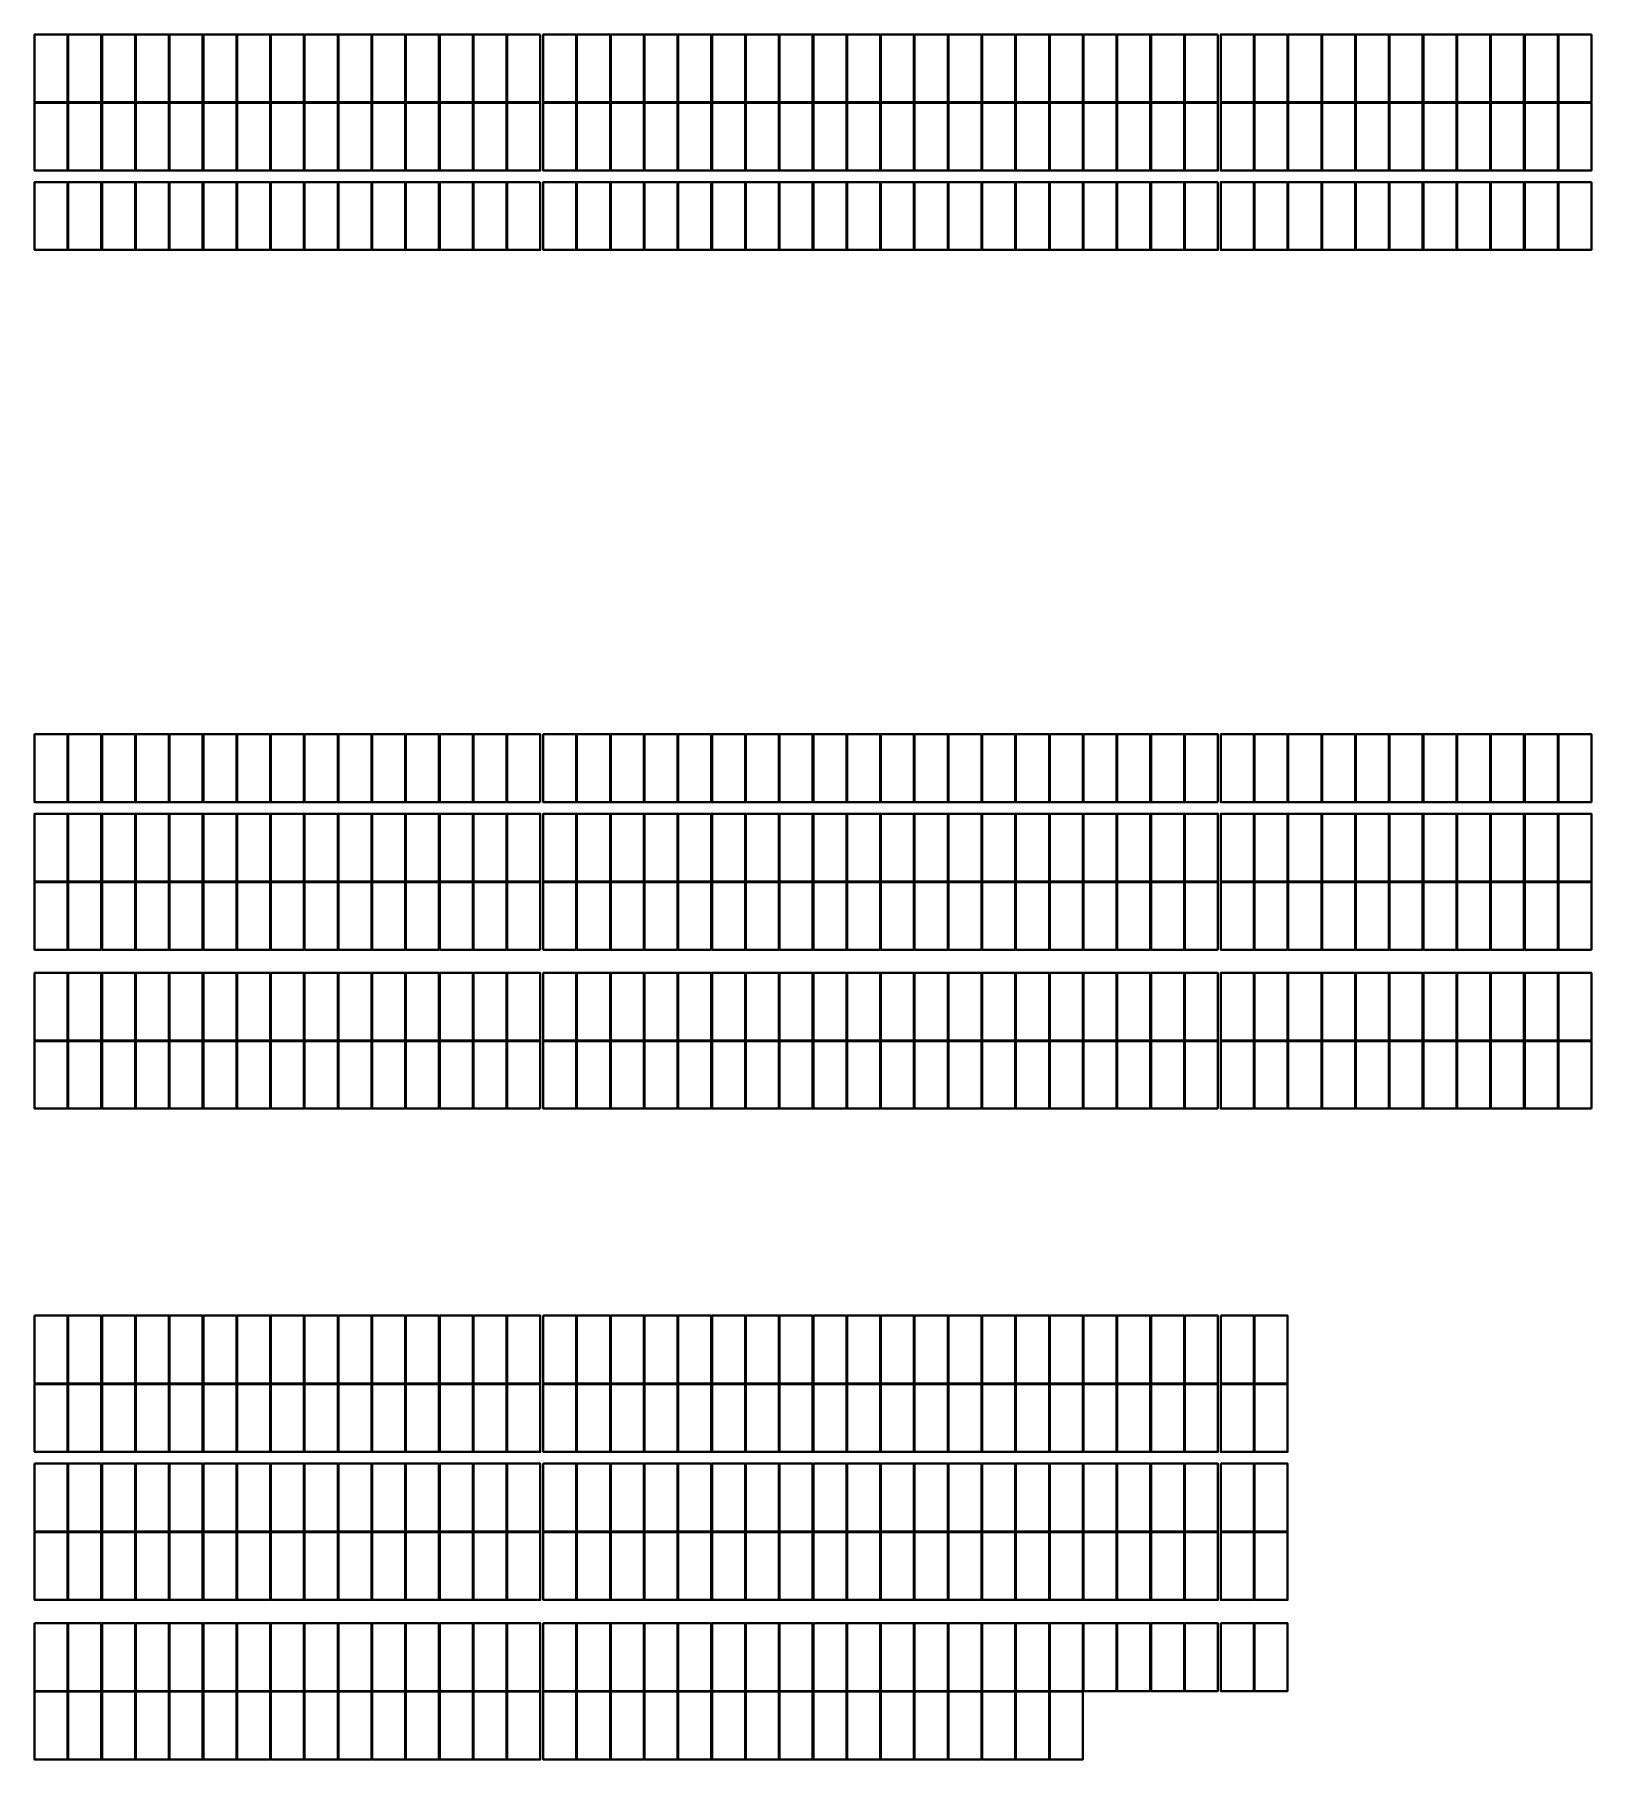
# Model space of a CAD drawing. Header units: millimetres. Extents: x 905 to 454098, y 508 to 244600.
# Drawn here: x 53910 to 107349, y 129956 to 189173 of the extents above; entities that cross this region are included whole.
import ezdxf

# ---------------------------------------------------------------- set-up
doc = ezdxf.new("R2010")
doc.units = ezdxf.units.MM
doc.layers.add('SOL-PV MODULES', color=5, linetype='Continuous', lineweight=40)

msp = doc.modelspace()

# ---------------------------------------------------------------- linework, layer by layer
at = {"layer": 'SOL-PV MODULES', "color": 5}
for points in [[(55044, 189173), (55044, 186850), (53910, 186850), (53910, 189173)], [(56203, 189173), (56203, 186850), (55069, 186850), (55069, 189173)], [(57362, 189173), (57362, 186850), (56228, 186850), (56228, 189173)], [(58521, 189173), (58521, 186850), (57387, 186850), (57387, 189173)], [(59680, 189173), (59680, 186850), (58546, 186850), (58546, 189173)], [(60839, 189173), (60839, 186850), (59705, 186850), (59705, 189173)], [(61998, 189173), (61998, 186850), (60864, 186850), (60864, 189173)], [(63157, 189173), (63157, 186850), (62023, 186850), (62023, 189173)], [(64316, 189173), (64316, 186850), (63182, 186850), (63182, 189173)], [(65475, 189173), (65475, 186850), (64341, 186850), (64341, 189173)], [(66634, 189173), (66634, 186850), (65500, 186850), (65500, 189173)], [(67793, 189173), (67793, 186850), (66659, 186850), (66659, 189173)], [(68952, 189173), (68952, 186850), (67818, 186850), (67818, 189173)], [(70111, 189173), (70111, 186850), (68977, 186850), (68977, 189173)], [(71270, 189173), (71270, 186850), (70136, 186850), (70136, 189173)], [(72504, 189173), (72504, 186850), (71370, 186850), (71370, 189173)], [(73663, 189173), (73663, 186850), (72529, 186850), (72529, 189173)], [(74822, 189173), (74822, 186850), (73688, 186850), (73688, 189173)], [(75981, 189173), (75981, 186850), (74847, 186850), (74847, 189173)], [(77140, 189173), (77140, 186850), (76006, 186850), (76006, 189173)], [(78299, 189173), (78299, 186850), (77165, 186850), (77165, 189173)], [(79458, 189173), (79458, 186850), (78324, 186850), (78324, 189173)], [(80617, 189173), (80617, 186850), (79483, 186850), (79483, 189173)], [(81776, 189173), (81776, 186850), (80642, 186850), (80642, 189173)], [(82935, 189173), (82935, 186850), (81801, 186850), (81801, 189173)], [(84094, 189173), (84094, 186850), (82960, 186850), (82960, 189173)], [(85253, 189173), (85253, 186850), (84119, 186850), (84119, 189173)], [(86412, 189173), (86412, 186850), (85278, 186850), (85278, 189173)], [(87571, 189173), (87571, 186850), (86437, 186850), (86437, 189173)], [(88730, 189173), (88730, 186850), (87596, 186850), (87596, 189173)], [(89889, 189173), (89889, 186850), (88755, 186850), (88755, 189173)], [(91048, 189173), (91048, 186850), (89914, 186850), (89914, 189173)], [(92207, 189173), (92207, 186850), (91073, 186850), (91073, 189173)], [(93366, 189173), (93366, 186850), (92232, 186850), (92232, 189173)], [(94525, 189173), (94525, 186850), (93391, 186850), (93391, 189173)], [(95759, 189173), (95759, 186850), (94625, 186850), (94625, 189173)], [(96918, 189173), (96918, 186850), (95784, 186850), (95784, 189173)], [(98077, 189173), (98077, 186850), (96943, 186850), (96943, 189173)], [(99236, 189173), (99236, 186850), (98102, 186850), (98102, 189173)], [(100395, 189173), (100395, 186850), (99261, 186850), (99261, 189173)], [(101554, 189173), (101554, 186850), (100420, 186850), (100420, 189173)], [(102713, 189173), (102713, 186850), (101579, 186850), (101579, 189173)], [(103872, 189173), (103872, 186850), (102738, 186850), (102738, 189173)], [(105031, 189173), (105031, 186850), (103897, 186850), (103897, 189173)], [(106190, 189173), (106190, 186850), (105056, 186850), (105056, 189173)], [(107349, 189173), (107349, 186850), (106215, 186850), (106215, 189173)], [(55044, 186830), (55044, 184504), (53910, 184504), (53910, 186830)], [(56203, 186830), (56203, 184504), (55069, 184504), (55069, 186830)], [(57362, 186830), (57362, 184504), (56228, 184504), (56228, 186830)], [(58521, 186830), (58521, 184504), (57387, 184504), (57387, 186830)], [(59680, 186830), (59680, 184504), (58546, 184504), (58546, 186830)], [(60839, 186830), (60839, 184504), (59705, 184504), (59705, 186830)], [(61998, 186830), (61998, 184504), (60864, 184504), (60864, 186830)], [(63157, 186830), (63157, 184504), (62023, 184504), (62023, 186830)], [(64316, 186830), (64316, 184504), (63182, 184504), (63182, 186830)], [(65475, 186830), (65475, 184504), (64341, 184504), (64341, 186830)], [(66634, 186830), (66634, 184504), (65500, 184504), (65500, 186830)], [(67793, 186830), (67793, 184504), (66659, 184504), (66659, 186830)], [(68952, 186830), (68952, 184504), (67818, 184504), (67818, 186830)], [(70111, 186830), (70111, 184504), (68977, 184504), (68977, 186830)], [(71270, 186830), (71270, 184504), (70136, 184504), (70136, 186830)], [(72504, 186830), (72504, 184504), (71370, 184504), (71370, 186830)], [(73663, 186830), (73663, 184504), (72529, 184504), (72529, 186830)], [(74822, 186830), (74822, 184504), (73688, 184504), (73688, 186830)], [(75981, 186830), (75981, 184504), (74847, 184504), (74847, 186830)], [(77140, 186830), (77140, 184504), (76006, 184504), (76006, 186830)], [(78299, 186830), (78299, 184504), (77165, 184504), (77165, 186830)], [(79458, 186830), (79458, 184504), (78324, 184504), (78324, 186830)], [(80617, 186830), (80617, 184504), (79483, 184504), (79483, 186830)], [(81776, 186830), (81776, 184504), (80642, 184504), (80642, 186830)], [(82935, 186830), (82935, 184504), (81801, 184504), (81801, 186830)], [(84094, 186830), (84094, 184504), (82960, 184504), (82960, 186830)], [(85253, 186830), (85253, 184504), (84119, 184504), (84119, 186830)], [(86412, 186830), (86412, 184504), (85278, 184504), (85278, 186830)], [(87571, 186830), (87571, 184504), (86437, 184504), (86437, 186830)], [(88730, 186830), (88730, 184504), (87596, 184504), (87596, 186830)], [(89889, 186830), (89889, 184504), (88755, 184504), (88755, 186830)], [(91048, 186830), (91048, 184504), (89914, 184504), (89914, 186830)], [(92207, 186830), (92207, 184504), (91073, 184504), (91073, 186830)], [(93366, 186830), (93366, 184504), (92232, 184504), (92232, 186830)], [(94525, 186830), (94525, 184504), (93391, 184504), (93391, 186830)], [(95759, 186830), (95759, 184504), (94625, 184504), (94625, 186830)], [(96918, 186830), (96918, 184504), (95784, 184504), (95784, 186830)], [(98077, 186830), (98077, 184504), (96943, 184504), (96943, 186830)], [(99236, 186830), (99236, 184504), (98102, 184504), (98102, 186830)], [(100395, 186830), (100395, 184504), (99261, 184504), (99261, 186830)], [(101554, 186830), (101554, 184504), (100420, 184504), (100420, 186830)], [(102713, 186830), (102713, 184504), (101579, 184504), (101579, 186830)], [(103872, 186830), (103872, 184504), (102738, 184504), (102738, 186830)], [(105031, 186830), (105031, 184504), (103897, 184504), (103897, 186830)], [(106190, 186830), (106190, 184504), (105056, 184504), (105056, 186830)], [(107349, 186830), (107349, 184504), (106215, 184504), (106215, 186830)], [(55044, 184104), (55044, 181776), (53910, 181776), (53910, 184104)], [(56203, 184104), (56203, 181776), (55069, 181776), (55069, 184104)], [(57362, 184104), (57362, 181776), (56228, 181776), (56228, 184104)], [(58521, 184104), (58521, 181776), (57387, 181776), (57387, 184104)], [(59680, 184104), (59680, 181776), (58546, 181776), (58546, 184104)], [(60839, 184104), (60839, 181776), (59705, 181776), (59705, 184104)], [(61998, 184104), (61998, 181776), (60864, 181776), (60864, 184104)], [(63157, 184104), (63157, 181776), (62023, 181776), (62023, 184104)], [(64316, 184104), (64316, 181776), (63182, 181776), (63182, 184104)], [(65475, 184104), (65475, 181776), (64341, 181776), (64341, 184104)], [(66634, 184104), (66634, 181776), (65500, 181776), (65500, 184104)], [(67793, 184104), (67793, 181776), (66659, 181776), (66659, 184104)], [(68952, 184104), (68952, 181776), (67818, 181776), (67818, 184104)], [(70111, 184104), (70111, 181776), (68977, 181776), (68977, 184104)], [(71270, 184104), (71270, 181776), (70136, 181776), (70136, 184104)], [(72504, 184104), (72504, 181776), (71370, 181776), (71370, 184104)], [(73663, 184104), (73663, 181776), (72529, 181776), (72529, 184104)], [(74822, 184104), (74822, 181776), (73688, 181776), (73688, 184104)], [(75981, 184104), (75981, 181776), (74847, 181776), (74847, 184104)], [(77140, 184104), (77140, 181776), (76006, 181776), (76006, 184104)], [(78299, 184104), (78299, 181776), (77165, 181776), (77165, 184104)], [(79458, 184104), (79458, 181776), (78324, 181776), (78324, 184104)], [(80617, 184104), (80617, 181776), (79483, 181776), (79483, 184104)], [(81776, 184104), (81776, 181776), (80642, 181776), (80642, 184104)], [(82935, 184104), (82935, 181776), (81801, 181776), (81801, 184104)], [(84094, 184104), (84094, 181776), (82960, 181776), (82960, 184104)], [(85253, 184104), (85253, 181776), (84119, 181776), (84119, 184104)], [(86412, 184104), (86412, 181776), (85278, 181776), (85278, 184104)], [(87571, 184104), (87571, 181776), (86437, 181776), (86437, 184104)], [(88730, 184104), (88730, 181776), (87596, 181776), (87596, 184104)], [(89889, 184104), (89889, 181776), (88755, 181776), (88755, 184104)], [(91048, 184104), (91048, 181776), (89914, 181776), (89914, 184104)], [(92207, 184104), (92207, 181776), (91073, 181776), (91073, 184104)], [(93366, 184104), (93366, 181776), (92232, 181776), (92232, 184104)], [(94525, 184104), (94525, 181776), (93391, 181776), (93391, 184104)], [(95759, 184104), (95759, 181776), (94625, 181776), (94625, 184104)], [(96918, 184104), (96918, 181776), (95784, 181776), (95784, 184104)], [(98077, 184104), (98077, 181776), (96943, 181776), (96943, 184104)], [(99236, 184104), (99236, 181776), (98102, 181776), (98102, 184104)], [(100395, 184104), (100395, 181776), (99261, 181776), (99261, 184104)], [(101554, 184104), (101554, 181776), (100420, 181776), (100420, 184104)], [(102713, 184104), (102713, 181776), (101579, 181776), (101579, 184104)], [(103872, 184104), (103872, 181776), (102738, 181776), (102738, 184104)], [(105031, 184104), (105031, 181776), (103897, 181776), (103897, 184104)], [(106190, 184104), (106190, 181776), (105056, 181776), (105056, 184104)], [(107349, 184104), (107349, 181776), (106215, 181776), (106215, 184104)], [(55044, 162820), (55044, 165149), (53910, 165149), (53910, 162820)], [(56203, 162820), (56203, 165149), (55069, 165149), (55069, 162820)], [(57362, 162820), (57362, 165149), (56228, 165149), (56228, 162820)], [(58521, 162820), (58521, 165149), (57387, 165149), (57387, 162820)], [(59680, 162820), (59680, 165149), (58546, 165149), (58546, 162820)], [(60839, 162820), (60839, 165149), (59705, 165149), (59705, 162820)], [(61998, 162820), (61998, 165149), (60864, 165149), (60864, 162820)], [(63157, 162820), (63157, 165149), (62023, 165149), (62023, 162820)], [(64316, 162820), (64316, 165149), (63182, 165149), (63182, 162820)], [(65475, 162820), (65475, 165149), (64341, 165149), (64341, 162820)], [(66634, 162820), (66634, 165149), (65500, 165149), (65500, 162820)], [(67793, 162820), (67793, 165149), (66659, 165149), (66659, 162820)], [(68952, 162820), (68952, 165149), (67818, 165149), (67818, 162820)], [(70111, 162820), (70111, 165149), (68977, 165149), (68977, 162820)], [(71270, 162820), (71270, 165149), (70136, 165149), (70136, 162820)], [(72504, 162820), (72504, 165149), (71370, 165149), (71370, 162820)], [(73663, 162820), (73663, 165149), (72529, 165149), (72529, 162820)], [(74822, 162820), (74822, 165149), (73688, 165149), (73688, 162820)], [(75981, 162820), (75981, 165149), (74847, 165149), (74847, 162820)], [(77140, 162820), (77140, 165149), (76006, 165149), (76006, 162820)], [(78299, 162820), (78299, 165149), (77165, 165149), (77165, 162820)], [(79458, 162820), (79458, 165149), (78324, 165149), (78324, 162820)], [(80617, 162820), (80617, 165149), (79483, 165149), (79483, 162820)], [(81776, 162820), (81776, 165149), (80642, 165149), (80642, 162820)], [(82935, 162820), (82935, 165149), (81801, 165149), (81801, 162820)], [(84094, 162820), (84094, 165149), (82960, 165149), (82960, 162820)], [(85253, 162820), (85253, 165149), (84119, 165149), (84119, 162820)], [(86412, 162820), (86412, 165149), (85278, 165149), (85278, 162820)], [(87571, 162820), (87571, 165149), (86437, 165149), (86437, 162820)], [(88730, 162820), (88730, 165149), (87596, 165149), (87596, 162820)], [(89889, 162820), (89889, 165149), (88755, 165149), (88755, 162820)], [(91048, 162820), (91048, 165149), (89914, 165149), (89914, 162820)], [(92207, 162820), (92207, 165149), (91073, 165149), (91073, 162820)], [(93366, 162820), (93366, 165149), (92232, 165149), (92232, 162820)], [(94525, 162820), (94525, 165149), (93391, 165149), (93391, 162820)], [(95759, 162820), (95759, 165149), (94625, 165149), (94625, 162820)], [(96918, 162820), (96918, 165149), (95784, 165149), (95784, 162820)], [(98077, 162820), (98077, 165149), (96943, 165149), (96943, 162820)], [(99236, 162820), (99236, 165149), (98102, 165149), (98102, 162820)], [(100395, 162820), (100395, 165149), (99261, 165149), (99261, 162820)], [(101554, 162820), (101554, 165149), (100420, 165149), (100420, 162820)], [(102713, 162820), (102713, 165149), (101579, 165149), (101579, 162820)], [(103872, 162820), (103872, 165149), (102738, 165149), (102738, 162820)], [(105031, 162820), (105031, 165149), (103897, 165149), (103897, 162820)], [(106190, 162820), (106190, 165149), (105056, 165149), (105056, 162820)], [(107349, 162820), (107349, 165149), (106215, 165149), (106215, 162820)], [(55044, 160095), (55044, 162421), (53910, 162421), (53910, 160095)], [(56203, 160095), (56203, 162421), (55069, 162421), (55069, 160095)], [(57362, 160095), (57362, 162421), (56228, 162421), (56228, 160095)], [(58521, 160095), (58521, 162421), (57387, 162421), (57387, 160095)], [(59680, 160095), (59680, 162421), (58546, 162421), (58546, 160095)], [(60839, 160095), (60839, 162421), (59705, 162421), (59705, 160095)], [(61998, 160095), (61998, 162421), (60864, 162421), (60864, 160095)], [(63157, 160095), (63157, 162421), (62023, 162421), (62023, 160095)], [(64316, 160095), (64316, 162421), (63182, 162421), (63182, 160095)], [(65475, 160095), (65475, 162421), (64341, 162421), (64341, 160095)], [(66634, 160095), (66634, 162421), (65500, 162421), (65500, 160095)], [(67793, 160095), (67793, 162421), (66659, 162421), (66659, 160095)], [(68952, 160095), (68952, 162421), (67818, 162421), (67818, 160095)], [(70111, 160095), (70111, 162421), (68977, 162421), (68977, 160095)], [(71270, 160095), (71270, 162421), (70136, 162421), (70136, 160095)], [(72504, 160095), (72504, 162421), (71370, 162421), (71370, 160095)], [(73663, 160095), (73663, 162421), (72529, 162421), (72529, 160095)], [(74822, 160095), (74822, 162421), (73688, 162421), (73688, 160095)], [(75981, 160095), (75981, 162421), (74847, 162421), (74847, 160095)], [(77140, 160095), (77140, 162421), (76006, 162421), (76006, 160095)], [(78299, 160095), (78299, 162421), (77165, 162421), (77165, 160095)], [(79458, 160095), (79458, 162421), (78324, 162421), (78324, 160095)], [(80617, 160095), (80617, 162421), (79483, 162421), (79483, 160095)], [(81776, 160095), (81776, 162421), (80642, 162421), (80642, 160095)], [(82935, 160095), (82935, 162421), (81801, 162421), (81801, 160095)], [(84094, 160095), (84094, 162421), (82960, 162421), (82960, 160095)], [(85253, 160095), (85253, 162421), (84119, 162421), (84119, 160095)], [(86412, 160095), (86412, 162421), (85278, 162421), (85278, 160095)], [(87571, 160095), (87571, 162421), (86437, 162421), (86437, 160095)], [(88730, 160095), (88730, 162421), (87596, 162421), (87596, 160095)], [(89889, 160095), (89889, 162421), (88755, 162421), (88755, 160095)], [(91048, 160095), (91048, 162421), (89914, 162421), (89914, 160095)], [(92207, 160095), (92207, 162421), (91073, 162421), (91073, 160095)], [(93366, 160095), (93366, 162421), (92232, 162421), (92232, 160095)], [(94525, 160095), (94525, 162421), (93391, 162421), (93391, 160095)], [(95759, 160095), (95759, 162421), (94625, 162421), (94625, 160095)], [(96918, 160095), (96918, 162421), (95784, 162421), (95784, 160095)], [(98077, 160095), (98077, 162421), (96943, 162421), (96943, 160095)], [(99236, 160095), (99236, 162421), (98102, 162421), (98102, 160095)], [(100395, 160095), (100395, 162421), (99261, 162421), (99261, 160095)], [(101554, 160095), (101554, 162421), (100420, 162421), (100420, 160095)], [(102713, 160095), (102713, 162421), (101579, 162421), (101579, 160095)], [(103872, 160095), (103872, 162421), (102738, 162421), (102738, 160095)], [(105031, 160095), (105031, 162421), (103897, 162421), (103897, 160095)], [(106190, 160095), (106190, 162421), (105056, 162421), (105056, 160095)], [(107349, 160095), (107349, 162421), (106215, 162421), (106215, 160095)], [(55044, 157752), (55044, 160075), (53910, 160075), (53910, 157752)], [(56203, 157752), (56203, 160075), (55069, 160075), (55069, 157752)], [(57362, 157752), (57362, 160075), (56228, 160075), (56228, 157752)], [(58521, 157752), (58521, 160075), (57387, 160075), (57387, 157752)], [(59680, 157752), (59680, 160075), (58546, 160075), (58546, 157752)], [(60839, 157752), (60839, 160075), (59705, 160075), (59705, 157752)], [(61998, 157752), (61998, 160075), (60864, 160075), (60864, 157752)], [(63157, 157752), (63157, 160075), (62023, 160075), (62023, 157752)], [(64316, 157752), (64316, 160075), (63182, 160075), (63182, 157752)], [(65475, 157752), (65475, 160075), (64341, 160075), (64341, 157752)], [(66634, 157752), (66634, 160075), (65500, 160075), (65500, 157752)], [(67793, 157752), (67793, 160075), (66659, 160075), (66659, 157752)], [(68952, 157752), (68952, 160075), (67818, 160075), (67818, 157752)], [(70111, 157752), (70111, 160075), (68977, 160075), (68977, 157752)], [(71270, 157752), (71270, 160075), (70136, 160075), (70136, 157752)], [(72504, 157752), (72504, 160075), (71370, 160075), (71370, 157752)], [(73663, 157752), (73663, 160075), (72529, 160075), (72529, 157752)], [(74822, 157752), (74822, 160075), (73688, 160075), (73688, 157752)], [(75981, 157752), (75981, 160075), (74847, 160075), (74847, 157752)], [(77140, 157752), (77140, 160075), (76006, 160075), (76006, 157752)], [(78299, 157752), (78299, 160075), (77165, 160075), (77165, 157752)], [(79458, 157752), (79458, 160075), (78324, 160075), (78324, 157752)], [(80617, 157752), (80617, 160075), (79483, 160075), (79483, 157752)], [(81776, 157752), (81776, 160075), (80642, 160075), (80642, 157752)], [(82935, 157752), (82935, 160075), (81801, 160075), (81801, 157752)], [(84094, 157752), (84094, 160075), (82960, 160075), (82960, 157752)], [(85253, 157752), (85253, 160075), (84119, 160075), (84119, 157752)], [(86412, 157752), (86412, 160075), (85278, 160075), (85278, 157752)], [(87571, 157752), (87571, 160075), (86437, 160075), (86437, 157752)], [(88730, 157752), (88730, 160075), (87596, 160075), (87596, 157752)], [(89889, 157752), (89889, 160075), (88755, 160075), (88755, 157752)], [(91048, 157752), (91048, 160075), (89914, 160075), (89914, 157752)], [(92207, 157752), (92207, 160075), (91073, 160075), (91073, 157752)], [(93366, 157752), (93366, 160075), (92232, 160075), (92232, 157752)], [(94525, 157752), (94525, 160075), (93391, 160075), (93391, 157752)], [(95759, 157752), (95759, 160075), (94625, 160075), (94625, 157752)], [(96918, 157752), (96918, 160075), (95784, 160075), (95784, 157752)], [(98077, 157752), (98077, 160075), (96943, 160075), (96943, 157752)], [(99236, 157752), (99236, 160075), (98102, 160075), (98102, 157752)], [(100395, 157752), (100395, 160075), (99261, 160075), (99261, 157752)], [(101554, 157752), (101554, 160075), (100420, 160075), (100420, 157752)], [(102713, 157752), (102713, 160075), (101579, 160075), (101579, 157752)], [(103872, 157752), (103872, 160075), (102738, 160075), (102738, 157752)], [(105031, 157752), (105031, 160075), (103897, 160075), (103897, 157752)], [(106190, 157752), (106190, 160075), (105056, 160075), (105056, 157752)], [(107349, 157752), (107349, 160075), (106215, 160075), (106215, 157752)]]:
    msp.add_lwpolyline(points, close=True, dxfattribs=at)
at = {"layer": 'SOL-PV MODULES'}
for points in [[(55044, 154637), (55044, 156956), (53910, 156956), (53910, 154637)], [(56203, 154637), (56203, 156956), (55069, 156956), (55069, 154637)], [(57362, 154637), (57362, 156956), (56228, 156956), (56228, 154637)], [(58521, 154637), (58521, 156956), (57387, 156956), (57387, 154637)], [(59680, 154637), (59680, 156956), (58546, 156956), (58546, 154637)], [(60839, 154637), (60839, 156956), (59705, 156956), (59705, 154637)], [(61998, 154637), (61998, 156956), (60864, 156956), (60864, 154637)], [(63157, 154637), (63157, 156956), (62023, 156956), (62023, 154637)], [(64316, 154637), (64316, 156956), (63182, 156956), (63182, 154637)], [(65475, 154637), (65475, 156956), (64341, 156956), (64341, 154637)], [(66634, 154637), (66634, 156956), (65500, 156956), (65500, 154637)], [(67793, 154637), (67793, 156956), (66659, 156956), (66659, 154637)], [(68952, 154637), (68952, 156956), (67818, 156956), (67818, 154637)], [(70111, 154637), (70111, 156956), (68977, 156956), (68977, 154637)], [(71270, 154637), (71270, 156956), (70136, 156956), (70136, 154637)], [(72504, 154637), (72504, 156956), (71370, 156956), (71370, 154637)], [(73663, 154637), (73663, 156956), (72529, 156956), (72529, 154637)], [(74822, 154637), (74822, 156956), (73688, 156956), (73688, 154637)], [(75981, 154637), (75981, 156956), (74847, 156956), (74847, 154637)], [(77140, 154637), (77140, 156956), (76006, 156956), (76006, 154637)], [(78299, 154637), (78299, 156956), (77165, 156956), (77165, 154637)], [(79458, 154637), (79458, 156956), (78324, 156956), (78324, 154637)], [(80617, 154637), (80617, 156956), (79483, 156956), (79483, 154637)], [(81776, 154637), (81776, 156956), (80642, 156956), (80642, 154637)], [(82935, 154637), (82935, 156956), (81801, 156956), (81801, 154637)], [(84094, 154637), (84094, 156956), (82960, 156956), (82960, 154637)], [(85253, 154637), (85253, 156956), (84119, 156956), (84119, 154637)], [(86412, 154637), (86412, 156956), (85278, 156956), (85278, 154637)], [(87571, 154637), (87571, 156956), (86437, 156956), (86437, 154637)], [(88730, 154637), (88730, 156956), (87596, 156956), (87596, 154637)], [(89889, 154637), (89889, 156956), (88755, 156956), (88755, 154637)], [(91048, 154637), (91048, 156956), (89914, 156956), (89914, 154637)], [(92207, 154637), (92207, 156956), (91073, 156956), (91073, 154637)], [(93366, 154637), (93366, 156956), (92232, 156956), (92232, 154637)], [(94525, 154637), (94525, 156956), (93391, 156956), (93391, 154637)], [(95759, 154637), (95759, 156956), (94625, 156956), (94625, 154637)], [(96918, 154637), (96918, 156956), (95784, 156956), (95784, 154637)], [(98077, 154637), (98077, 156956), (96943, 156956), (96943, 154637)], [(99236, 154637), (99236, 156956), (98102, 156956), (98102, 154637)], [(100395, 154637), (100395, 156956), (99261, 156956), (99261, 154637)], [(101554, 154637), (101554, 156956), (100420, 156956), (100420, 154637)], [(102713, 154637), (102713, 156956), (101579, 156956), (101579, 154637)], [(103872, 154637), (103872, 156956), (102738, 156956), (102738, 154637)], [(105031, 154637), (105031, 156956), (103897, 156956), (103897, 154637)], [(106190, 154637), (106190, 156956), (105056, 156956), (105056, 154637)], [(107349, 154637), (107349, 156956), (106215, 156956), (106215, 154637)], [(55044, 152303), (55044, 154617), (53910, 154617), (53910, 152303)], [(56203, 152303), (56203, 154617), (55069, 154617), (55069, 152303)], [(57362, 152303), (57362, 154617), (56228, 154617), (56228, 152303)], [(58521, 152303), (58521, 154617), (57387, 154617), (57387, 152303)], [(59680, 152303), (59680, 154617), (58546, 154617), (58546, 152303)], [(60839, 152303), (60839, 154617), (59705, 154617), (59705, 152303)], [(61998, 152303), (61998, 154617), (60864, 154617), (60864, 152303)], [(63157, 152303), (63157, 154617), (62023, 154617), (62023, 152303)], [(64316, 152303), (64316, 154617), (63182, 154617), (63182, 152303)], [(65475, 152303), (65475, 154617), (64341, 154617), (64341, 152303)], [(66634, 152303), (66634, 154617), (65500, 154617), (65500, 152303)], [(67793, 152303), (67793, 154617), (66659, 154617), (66659, 152303)], [(68952, 152303), (68952, 154617), (67818, 154617), (67818, 152303)], [(70111, 152303), (70111, 154617), (68977, 154617), (68977, 152303)], [(71270, 152303), (71270, 154617), (70136, 154617), (70136, 152303)], [(72504, 152303), (72504, 154617), (71370, 154617), (71370, 152303)], [(73663, 152303), (73663, 154617), (72529, 154617), (72529, 152303)], [(74822, 152303), (74822, 154617), (73688, 154617), (73688, 152303)], [(75981, 152303), (75981, 154617), (74847, 154617), (74847, 152303)], [(77140, 152303), (77140, 154617), (76006, 154617), (76006, 152303)], [(78299, 152303), (78299, 154617), (77165, 154617), (77165, 152303)], [(79458, 152303), (79458, 154617), (78324, 154617), (78324, 152303)], [(80617, 152303), (80617, 154617), (79483, 154617), (79483, 152303)], [(81776, 152303), (81776, 154617), (80642, 154617), (80642, 152303)], [(82935, 152303), (82935, 154617), (81801, 154617), (81801, 152303)], [(84094, 152303), (84094, 154617), (82960, 154617), (82960, 152303)], [(85253, 152303), (85253, 154617), (84119, 154617), (84119, 152303)], [(86412, 152303), (86412, 154617), (85278, 154617), (85278, 152303)], [(87571, 152303), (87571, 154617), (86437, 154617), (86437, 152303)], [(88730, 152303), (88730, 154617), (87596, 154617), (87596, 152303)], [(89889, 152303), (89889, 154617), (88755, 154617), (88755, 152303)], [(91048, 152303), (91048, 154617), (89914, 154617), (89914, 152303)], [(92207, 152303), (92207, 154617), (91073, 154617), (91073, 152303)], [(93366, 152303), (93366, 154617), (92232, 154617), (92232, 152303)], [(94525, 152303), (94525, 154617), (93391, 154617), (93391, 152303)], [(95759, 152303), (95759, 154617), (94625, 154617), (94625, 152303)], [(96918, 152303), (96918, 154617), (95784, 154617), (95784, 152303)], [(98077, 152303), (98077, 154617), (96943, 154617), (96943, 152303)], [(99236, 152303), (99236, 154617), (98102, 154617), (98102, 152303)], [(100395, 152303), (100395, 154617), (99261, 154617), (99261, 152303)], [(101554, 152303), (101554, 154617), (100420, 154617), (100420, 152303)], [(102713, 152303), (102713, 154617), (101579, 154617), (101579, 152303)], [(103872, 152303), (103872, 154617), (102738, 154617), (102738, 152303)], [(105031, 152303), (105031, 154617), (103897, 154617), (103897, 152303)], [(106190, 152303), (106190, 154617), (105056, 154617), (105056, 152303)], [(107349, 152303), (107349, 154617), (106215, 154617), (106215, 152303)], [(53910, 145194), (53910, 142864), (55044, 142864), (55044, 145194)], [(55069, 145194), (55069, 142864), (56203, 142864), (56203, 145194)], [(56228, 145194), (56228, 142864), (57362, 142864), (57362, 145194)], [(57387, 145194), (57387, 142864), (58521, 142864), (58521, 145194)], [(58546, 145194), (58546, 142864), (59680, 142864), (59680, 145194)], [(59705, 145194), (59705, 142864), (60839, 142864), (60839, 145194)], [(60864, 145194), (60864, 142864), (61998, 142864), (61998, 145194)], [(62023, 145194), (62023, 142864), (63157, 142864), (63157, 145194)], [(63182, 145194), (63182, 142864), (64316, 142864), (64316, 145194)], [(64341, 145194), (64341, 142864), (65475, 142864), (65475, 145194)], [(65500, 145194), (65500, 142864), (66634, 142864), (66634, 145194)], [(66659, 145194), (66659, 142864), (67793, 142864), (67793, 145194)], [(67818, 145194), (67818, 142864), (68952, 142864), (68952, 145194)], [(68977, 145194), (68977, 142864), (70111, 142864), (70111, 145194)], [(70136, 145194), (70136, 142864), (71270, 142864), (71270, 145194)], [(71370, 145194), (71370, 142864), (72504, 142864), (72504, 145194)], [(72529, 145194), (72529, 142864), (73663, 142864), (73663, 145194)], [(73688, 145194), (73688, 142864), (74822, 142864), (74822, 145194)], [(74847, 145194), (74847, 142864), (75981, 142864), (75981, 145194)], [(76006, 145194), (76006, 142864), (77140, 142864), (77140, 145194)], [(77165, 145194), (77165, 142864), (78299, 142864), (78299, 145194)], [(78324, 145194), (78324, 142864), (79458, 142864), (79458, 145194)], [(79483, 145194), (79483, 142864), (80617, 142864), (80617, 145194)], [(80642, 145194), (80642, 142864), (81776, 142864), (81776, 145194)], [(81801, 145194), (81801, 142864), (82935, 142864), (82935, 145194)], [(82960, 145194), (82960, 142864), (84094, 142864), (84094, 145194)], [(84119, 145194), (84119, 142864), (85253, 142864), (85253, 145194)], [(85278, 145194), (85278, 142864), (86412, 142864), (86412, 145194)], [(86437, 145194), (86437, 142864), (87571, 142864), (87571, 145194)], [(87596, 145194), (87596, 142864), (88730, 142864), (88730, 145194)], [(88755, 145194), (88755, 142864), (89889, 142864), (89889, 145194)], [(89914, 145194), (89914, 142864), (91048, 142864), (91048, 145194)], [(91073, 145194), (91073, 142864), (92207, 142864), (92207, 145194)], [(92232, 145194), (92232, 142864), (93366, 142864), (93366, 145194)], [(93391, 145194), (93391, 142864), (94525, 142864), (94525, 145194)], [(94625, 145194), (94625, 142864), (95759, 142864), (95759, 145194)], [(95784, 145194), (95784, 142864), (96918, 142864), (96918, 145194)], [(53910, 142844), (53910, 140514), (55044, 140514), (55044, 142844)], [(55069, 142844), (55069, 140514), (56203, 140514), (56203, 142844)], [(56228, 142844), (56228, 140514), (57362, 140514), (57362, 142844)], [(57387, 142844), (57387, 140514), (58521, 140514), (58521, 142844)], [(58546, 142844), (58546, 140514), (59680, 140514), (59680, 142844)], [(59705, 142844), (59705, 140514), (60839, 140514), (60839, 142844)], [(60864, 142844), (60864, 140514), (61998, 140514), (61998, 142844)], [(62023, 142844), (62023, 140514), (63157, 140514), (63157, 142844)], [(63182, 142844), (63182, 140514), (64316, 140514), (64316, 142844)], [(64341, 142844), (64341, 140514), (65475, 140514), (65475, 142844)], [(65500, 142844), (65500, 140514), (66634, 140514), (66634, 142844)], [(66659, 142844), (66659, 140514), (67793, 140514), (67793, 142844)], [(67818, 142844), (67818, 140514), (68952, 140514), (68952, 142844)], [(68977, 142844), (68977, 140514), (70111, 140514), (70111, 142844)], [(70136, 142844), (70136, 140514), (71270, 140514), (71270, 142844)], [(71370, 142844), (71370, 140514), (72504, 140514), (72504, 142844)], [(72529, 142844), (72529, 140514), (73663, 140514), (73663, 142844)], [(73688, 142844), (73688, 140514), (74822, 140514), (74822, 142844)], [(74847, 142844), (74847, 140514), (75981, 140514), (75981, 142844)], [(76006, 142844), (76006, 140514), (77140, 140514), (77140, 142844)], [(77165, 142844), (77165, 140514), (78299, 140514), (78299, 142844)], [(78324, 142844), (78324, 140514), (79458, 140514), (79458, 142844)], [(79483, 142844), (79483, 140514), (80617, 140514), (80617, 142844)], [(80642, 142844), (80642, 140514), (81776, 140514), (81776, 142844)], [(81801, 142844), (81801, 140514), (82935, 140514), (82935, 142844)], [(82960, 142844), (82960, 140514), (84094, 140514), (84094, 142844)], [(84119, 142844), (84119, 140514), (85253, 140514), (85253, 142844)], [(85278, 142844), (85278, 140514), (86412, 140514), (86412, 142844)], [(86437, 142844), (86437, 140514), (87571, 140514), (87571, 142844)], [(87596, 142844), (87596, 140514), (88730, 140514), (88730, 142844)], [(88755, 142844), (88755, 140514), (89889, 140514), (89889, 142844)], [(89914, 142844), (89914, 140514), (91048, 140514), (91048, 142844)], [(91073, 142844), (91073, 140514), (92207, 140514), (92207, 142844)], [(92232, 142844), (92232, 140514), (93366, 140514), (93366, 142844)], [(93391, 142844), (93391, 140514), (94525, 140514), (94525, 142844)], [(94625, 142844), (94625, 140514), (95759, 140514), (95759, 142844)], [(95784, 142844), (95784, 140514), (96918, 140514), (96918, 142844)], [(53910, 140114), (53910, 137785), (55044, 137785), (55044, 140114)], [(55069, 140114), (55069, 137785), (56203, 137785), (56203, 140114)], [(56228, 140114), (56228, 137785), (57362, 137785), (57362, 140114)], [(57387, 140114), (57387, 137785), (58521, 137785), (58521, 140114)], [(58546, 140114), (58546, 137785), (59680, 137785), (59680, 140114)], [(59705, 140114), (59705, 137785), (60839, 137785), (60839, 140114)], [(60864, 140114), (60864, 137785), (61998, 137785), (61998, 140114)], [(62023, 140114), (62023, 137785), (63157, 137785), (63157, 140114)], [(63182, 140114), (63182, 137785), (64316, 137785), (64316, 140114)], [(64341, 140114), (64341, 137785), (65475, 137785), (65475, 140114)], [(65500, 140114), (65500, 137785), (66634, 137785), (66634, 140114)], [(66659, 140114), (66659, 137785), (67793, 137785), (67793, 140114)], [(67818, 140114), (67818, 137785), (68952, 137785), (68952, 140114)], [(68977, 140114), (68977, 137785), (70111, 137785), (70111, 140114)], [(70136, 140114), (70136, 137785), (71270, 137785), (71270, 140114)], [(71370, 140114), (71370, 137785), (72504, 137785), (72504, 140114)], [(72529, 140114), (72529, 137785), (73663, 137785), (73663, 140114)], [(73688, 140114), (73688, 137785), (74822, 137785), (74822, 140114)], [(74847, 140114), (74847, 137785), (75981, 137785), (75981, 140114)], [(76006, 140114), (76006, 137785), (77140, 137785), (77140, 140114)], [(77165, 140114), (77165, 137785), (78299, 137785), (78299, 140114)], [(78324, 140114), (78324, 137785), (79458, 137785), (79458, 140114)], [(79483, 140114), (79483, 137785), (80617, 137785), (80617, 140114)], [(80642, 140114), (80642, 137785), (81776, 137785), (81776, 140114)], [(81801, 140114), (81801, 137785), (82935, 137785), (82935, 140114)], [(82960, 140114), (82960, 137785), (84094, 137785), (84094, 140114)], [(84119, 140114), (84119, 137785), (85253, 137785), (85253, 140114)], [(85278, 140114), (85278, 137785), (86412, 137785), (86412, 140114)], [(86437, 140114), (86437, 137785), (87571, 137785), (87571, 140114)], [(87596, 140114), (87596, 137785), (88730, 137785), (88730, 140114)], [(88755, 140114), (88755, 137785), (89889, 137785), (89889, 140114)], [(89914, 140114), (89914, 137785), (91048, 137785), (91048, 140114)], [(91073, 140114), (91073, 137785), (92207, 137785), (92207, 140114)], [(92232, 140114), (92232, 137785), (93366, 137785), (93366, 140114)], [(93391, 140114), (93391, 137785), (94525, 137785), (94525, 140114)], [(94625, 140114), (94625, 137785), (95759, 137785), (95759, 140114)], [(95784, 140114), (95784, 137785), (96918, 137785), (96918, 140114)], [(53910, 137765), (53910, 135435), (55044, 135435), (55044, 137765)], [(55069, 137765), (55069, 135435), (56203, 135435), (56203, 137765)], [(56228, 137765), (56228, 135435), (57362, 135435), (57362, 137765)], [(57387, 137765), (57387, 135435), (58521, 135435), (58521, 137765)], [(58546, 137765), (58546, 135435), (59680, 135435), (59680, 137765)], [(59705, 137765), (59705, 135435), (60839, 135435), (60839, 137765)], [(60864, 137765), (60864, 135435), (61998, 135435), (61998, 137765)], [(62023, 137765), (62023, 135435), (63157, 135435), (63157, 137765)], [(63182, 137765), (63182, 135435), (64316, 135435), (64316, 137765)], [(64341, 137765), (64341, 135435), (65475, 135435), (65475, 137765)], [(65500, 137765), (65500, 135435), (66634, 135435), (66634, 137765)], [(66659, 137765), (66659, 135435), (67793, 135435), (67793, 137765)], [(67818, 137765), (67818, 135435), (68952, 135435), (68952, 137765)], [(68977, 137765), (68977, 135435), (70111, 135435), (70111, 137765)], [(70136, 137765), (70136, 135435), (71270, 135435), (71270, 137765)], [(71370, 137765), (71370, 135435), (72504, 135435), (72504, 137765)], [(72529, 137765), (72529, 135435), (73663, 135435), (73663, 137765)], [(73688, 137765), (73688, 135435), (74822, 135435), (74822, 137765)], [(74847, 137765), (74847, 135435), (75981, 135435), (75981, 137765)], [(76006, 137765), (76006, 135435), (77140, 135435), (77140, 137765)], [(77165, 137765), (77165, 135435), (78299, 135435), (78299, 137765)], [(78324, 137765), (78324, 135435), (79458, 135435), (79458, 137765)], [(79483, 137765), (79483, 135435), (80617, 135435), (80617, 137765)], [(80642, 137765), (80642, 135435), (81776, 135435), (81776, 137765)], [(81801, 137765), (81801, 135435), (82935, 135435), (82935, 137765)], [(82960, 137765), (82960, 135435), (84094, 135435), (84094, 137765)], [(84119, 137765), (84119, 135435), (85253, 135435), (85253, 137765)], [(85278, 137765), (85278, 135435), (86412, 135435), (86412, 137765)], [(86437, 137765), (86437, 135435), (87571, 135435), (87571, 137765)], [(87596, 137765), (87596, 135435), (88730, 135435), (88730, 137765)], [(88755, 137765), (88755, 135435), (89889, 135435), (89889, 137765)], [(89914, 137765), (89914, 135435), (91048, 135435), (91048, 137765)], [(91073, 137765), (91073, 135435), (92207, 135435), (92207, 137765)], [(92232, 137765), (92232, 135435), (93366, 135435), (93366, 137765)], [(93391, 137765), (93391, 135435), (94525, 135435), (94525, 137765)], [(94625, 137765), (94625, 135435), (95759, 135435), (95759, 137765)], [(95784, 137765), (95784, 135435), (96918, 135435), (96918, 137765)], [(53910, 134636), (53910, 132306), (55044, 132306), (55044, 134636)], [(55069, 134636), (55069, 132306), (56203, 132306), (56203, 134636)], [(56228, 134636), (56228, 132306), (57362, 132306), (57362, 134636)], [(57387, 134636), (57387, 132306), (58521, 132306), (58521, 134636)], [(58546, 134636), (58546, 132306), (59680, 132306), (59680, 134636)], [(59705, 134636), (59705, 132306), (60839, 132306), (60839, 134636)], [(60864, 134636), (60864, 132306), (61998, 132306), (61998, 134636)], [(62023, 134636), (62023, 132306), (63157, 132306), (63157, 134636)], [(63182, 134636), (63182, 132306), (64316, 132306), (64316, 134636)], [(64341, 134636), (64341, 132306), (65475, 132306), (65475, 134636)], [(65500, 134636), (65500, 132306), (66634, 132306), (66634, 134636)], [(66659, 134636), (66659, 132306), (67793, 132306), (67793, 134636)], [(67818, 134636), (67818, 132306), (68952, 132306), (68952, 134636)], [(68977, 134636), (68977, 132306), (70111, 132306), (70111, 134636)], [(70136, 134636), (70136, 132306), (71270, 132306), (71270, 134636)], [(71370, 134636), (71370, 132306), (72504, 132306), (72504, 134636)], [(72529, 134636), (72529, 132306), (73663, 132306), (73663, 134636)], [(73688, 134636), (73688, 132306), (74822, 132306), (74822, 134636)], [(74847, 134636), (74847, 132306), (75981, 132306), (75981, 134636)], [(76006, 134636), (76006, 132306), (77140, 132306), (77140, 134636)], [(77165, 134636), (77165, 132306), (78299, 132306), (78299, 134636)], [(78324, 134636), (78324, 132306), (79458, 132306), (79458, 134636)], [(79483, 134636), (79483, 132306), (80617, 132306), (80617, 134636)], [(80642, 134636), (80642, 132306), (81776, 132306), (81776, 134636)], [(81801, 134636), (81801, 132306), (82935, 132306), (82935, 134636)], [(82960, 134636), (82960, 132306), (84094, 132306), (84094, 134636)], [(84119, 134636), (84119, 132306), (85253, 132306), (85253, 134636)], [(85278, 134636), (85278, 132306), (86412, 132306), (86412, 134636)], [(86437, 134636), (86437, 132306), (87571, 132306), (87571, 134636)], [(87596, 134636), (87596, 132306), (88730, 132306), (88730, 134636)], [(88755, 134636), (88755, 132306), (89889, 132306), (89889, 134636)], [(89914, 134636), (89914, 132306), (91048, 132306), (91048, 134636)], [(91073, 134636), (91073, 132306), (92207, 132306), (92207, 134636)], [(92232, 134636), (92232, 132306), (93366, 132306), (93366, 134636)], [(93391, 134636), (93391, 132306), (94525, 132306), (94525, 134636)], [(94625, 134636), (94625, 132306), (95759, 132306), (95759, 134636)], [(95784, 134636), (95784, 132306), (96918, 132306), (96918, 134636)], [(53910, 132286), (53910, 129956), (55044, 129956), (55044, 132286)], [(55069, 132286), (55069, 129956), (56203, 129956), (56203, 132286)], [(56228, 132286), (56228, 129956), (57362, 129956), (57362, 132286)], [(57387, 132286), (57387, 129956), (58521, 129956), (58521, 132286)], [(58546, 132286), (58546, 129956), (59680, 129956), (59680, 132286)], [(59705, 132286), (59705, 129956), (60839, 129956), (60839, 132286)], [(60864, 132286), (60864, 129956), (61998, 129956), (61998, 132286)], [(62023, 132286), (62023, 129956), (63157, 129956), (63157, 132286)], [(63182, 132286), (63182, 129956), (64316, 129956), (64316, 132286)], [(64341, 132286), (64341, 129956), (65475, 129956), (65475, 132286)], [(65500, 132286), (65500, 129956), (66634, 129956), (66634, 132286)], [(66659, 132286), (66659, 129956), (67793, 129956), (67793, 132286)], [(67818, 132286), (67818, 129956), (68952, 129956), (68952, 132286)], [(68977, 132286), (68977, 129956), (70111, 129956), (70111, 132286)], [(70136, 132286), (70136, 129956), (71270, 129956), (71270, 132286)], [(71370, 132286), (71370, 129956), (72504, 129956), (72504, 132286)], [(72529, 132286), (72529, 129956), (73663, 129956), (73663, 132286)], [(73688, 132286), (73688, 129956), (74822, 129956), (74822, 132286)], [(74847, 132286), (74847, 129956), (75981, 129956), (75981, 132286)], [(76006, 132286), (76006, 129956), (77140, 129956), (77140, 132286)], [(77165, 132286), (77165, 129956), (78299, 129956), (78299, 132286)], [(78324, 132286), (78324, 129956), (79458, 129956), (79458, 132286)], [(79483, 132286), (79483, 129956), (80617, 129956), (80617, 132286)], [(80642, 132286), (80642, 129956), (81776, 129956), (81776, 132286)], [(81801, 132286), (81801, 129956), (82935, 129956), (82935, 132286)], [(82960, 132286), (82960, 129956), (84094, 129956), (84094, 132286)], [(84119, 132286), (84119, 129956), (85253, 129956), (85253, 132286)], [(85278, 132286), (85278, 129956), (86412, 129956), (86412, 132286)], [(86437, 132286), (86437, 129956), (87571, 129956), (87571, 132286)], [(87596, 132286), (87596, 129956), (88730, 129956), (88730, 132286)], [(88755, 132286), (88755, 129956), (89889, 129956), (89889, 132286)]]:
    msp.add_lwpolyline(points, close=True, dxfattribs=at)

doc.saveas('drawing.dxf')
